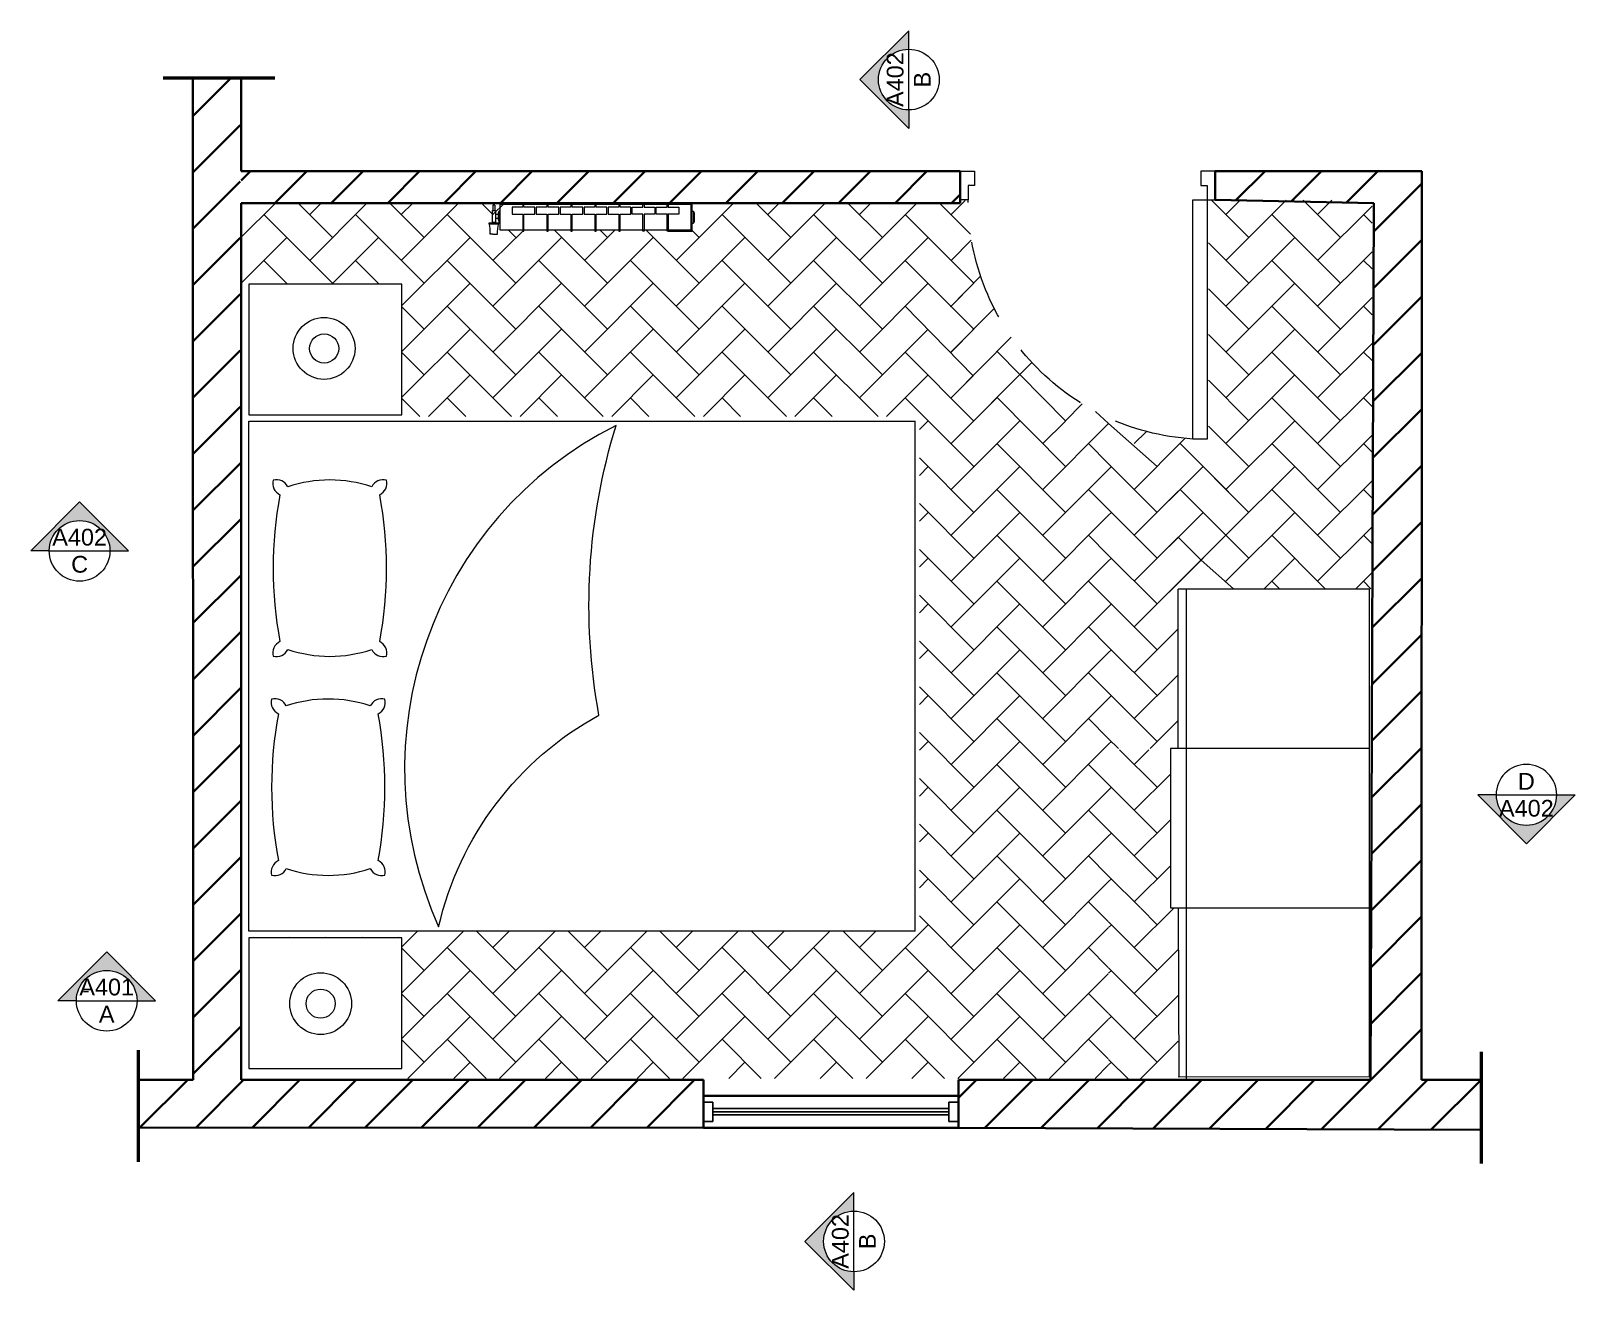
# Model space of a CAD drawing. Header units: millimetres. Extents: x 3179 to 4333, y 961 to 2155.
# Drawn here: x 3418.5 to 3902.8, y 1760.5 to 2155.4 of the extents above; entities that cross this region are included whole.
import ezdxf
from ezdxf.enums import TextEntityAlignment as Align

# ---------------------------------------------------------------- set-up
doc = ezdxf.new("R2010")
doc.units = ezdxf.units.MM
doc.linetypes.add('HIDDEN', pattern=[0.375, 0.25, -0.125])
for name, color, linetype, lineweight in [('A-FURN', 8, 'Continuous', 18), ('A-GLAZ-FULL', 4, 'Continuous', 25), ('A-PRSP-1', 7, 'Continuous', 40), ('A-SECT-MCUT', 7, 'Continuous', 35), ('A-WALL-FULL-EXTR', 3, 'Continuous', 35), ('A-WALL-FULL-INTR', 175, 'Continuous', 35), ('Pavimento', 9, 'Continuous', 5), ('QUOTE', 5, 'Continuous', 13)]:
    doc.layers.add(name, color=color, linetype=linetype, lineweight=lineweight)
doc.layers.add('A-FURN2', color=2, linetype='Continuous')
doc.styles.get("Standard").update_dxf_attribs({"font": 'Arial.ttf'})

# ---------------------------------------------------------------- blocks, each defined once
blk = doc.blocks.new('DOOR-75')
for points in [[(-0.07, 0.84), (-0.07, 0.09), (-0.025, 0.09), (-0.025, 0.84), (-0.07, 0.84)], [(-0.775, 0.09), (-0.8, 0.09), (-0.8, 0), (-0.755, 0), (-0.755, 0.045), (-0.775, 0.045), (-0.775, 0.09)], [(-0.025, 0.09), (0, 0.09), (0, 0), (-0.045, 0), (-0.045, 0.045), (-0.025, 0.045), (-0.025, 0.09)]]:
    blk.add_lwpolyline(points)
at = {"linetype": 'HIDDEN'}
blk.add_arc((-0.0225, 0.089), 0.7525, 93.6181, 179.9249, dxfattribs=at)
blk = doc.blocks.new('SYMBOL')
at = {"layer": 'A-PRSP-1', "linetype": 'Continuous', "lineweight": 20}
h = blk.add_hatch(color=256, dxfattribs=at)
h.dxf.hatch_style = 1
h.paths.add_polyline_path([(11.2063, 4.9481), (11.316, 4.9481, -1), (11.678, 4.9481), (11.7877, 4.9481), (11.497, 5.2405)])
at = {"linetype": 'Continuous', "lineweight": 20}
blk.add_line((11.316, 4.9481), (11.678, 4.9481), dxfattribs=at)
at = {"layer": 'A-PRSP-1', "linetype": 'Continuous', "lineweight": 20}
for p, q in [((11.2063, 4.9481), (11.497, 5.2405)), ((11.7877, 4.9481), (11.497, 5.2405)), ((11.316, 4.9481), (11.2063, 4.9481)), ((11.678, 4.9481), (11.7877, 4.9481))]:
    blk.add_line(p, q, dxfattribs=at)
blk.add_circle((11.497, 4.9481), 0.181, dxfattribs=at)
at = {"linetype": 'Continuous', "lineweight": 20}
for tag, p in [('TAVOLA', (11.497, 5.08)), ('SEZIONE', (11.497, 4.9181))]:
    blk.add_attdef(tag, text='', height=0.1, dxfattribs=at).set_placement(p, align=Align.TOP_CENTER)

msp = doc.modelspace()

# ---------------------------------------------------------------- hatches: boundary and pattern name
at = {"layer": 'A-SECT-MCUT'}
h = msp.add_hatch(dxfattribs=at)
h.set_pattern_fill('ANSI31', color=1, scale=100)
h.set_pattern_definition([(45, (3369.47, 1763.728), (-8.83883, 8.83883), [])])
h.paths.add_polyline_path([(3709.88, 2111.4), (3484.38, 2111.4), (3484.38, 2101.4), (3709.88, 2101.4)])
at = {"layer": 'Pavimento'}
h = msp.add_hatch(dxfattribs=at)
h.set_pattern_fill('AR-HBONE', color=256, scale=0.1)
h.paths.add_polyline_path([(3534.59, 2101.4), (3484.24, 2101.4), (3484.24, 2076.21), (3534.59, 2076.21)])

# ---------------------------------------------------------------- linework, layer by layer
at = {"color": 41, "linetype": 'Continuous'}
for p, q in [((3488.46, 1871.01), (3488.26, 1871.21)), ((3499.77, 1871.01), (3499.58, 1871.21)), ((3511.09, 1871.01), (3510.89, 1871.21)), ((3522.4, 1871.01), (3522.21, 1871.21)), ((3533.72, 1871.01), (3533.52, 1871.21)), ((3638.1, 1817.4), (3638.17, 1817.47)), ((3649.41, 1817.4), (3649.48, 1817.47)), ((3660.73, 1817.4), (3660.8, 1817.47)), ((3672.04, 1817.4), (3672.11, 1817.47)), ((3683.35, 1817.4), (3683.43, 1817.47)), ((3694.67, 1817.4), (3694.74, 1817.47)), ((3705.98, 1817.4), (3706.05, 1817.47)), ((3558.56, 1811.4), (3558.97, 1811.81))]:
    msp.add_line(p, q, dxfattribs=at)
at = {"layer": 'A-FURN'}
for p, q in [((3563.11, 2099.12), (3563.11, 2095.38)), ((3563.11, 2099.12), (3564.17, 2099.12)), ((3563.36, 2100.79), (3563.36, 2099.12)), ((3563.92, 2100.79), (3563.36, 2100.79)), ((3563.92, 2100.79), (3563.92, 2099.12)), ((3564.17, 2099.12), (3564.17, 2095.38)), ((3564.17, 2097.88), (3564.99, 2097.88)), ((3565.18, 2098.46), (3564.99, 2098.46)), ((3564.99, 2098.46), (3564.99, 2096.05)), ((3565.57, 2098.83), (3565.18, 2098.83)), ((3565.18, 2098.83), (3565.18, 2095.05)), ((3572.75, 2100.12), (3569.38, 2100.12)), ((3569.38, 2100.12), (3569.38, 2097.91)), ((3569.38, 2097.91), (3572.75, 2097.91)), ((3572.75, 2101.4), (3572.75, 2100.12)), ((3572.75, 2097.91), (3572.75, 2092.54)), ((3573.1, 2100.12), (3573.1, 2101.4)), ((3576.47, 2100.12), (3573.1, 2100.12)), ((3573.1, 2092.54), (3573.1, 2097.91)), ((3573.1, 2097.91), (3576.47, 2097.91)), ((3576.47, 2097.91), (3576.47, 2100.12)), ((3580.28, 2100.12), (3576.92, 2100.12)), ((3576.92, 2100.12), (3576.92, 2097.91)), ((3576.92, 2097.91), (3580.28, 2097.91)), ((3580.28, 2101.4), (3580.28, 2100.12)), ((3580.28, 2097.91), (3580.28, 2092.54)), ((3580.64, 2100.12), (3580.64, 2101.4)), ((3584, 2100.12), (3580.64, 2100.12)), ((3580.64, 2092.54), (3580.64, 2097.91)), ((3580.64, 2097.91), (3584, 2097.91)), ((3584, 2097.91), (3584, 2100.12)), ((3587.82, 2100.12), (3584.45, 2100.12)), ((3584.45, 2100.12), (3584.45, 2097.91)), ((3584.45, 2097.91), (3587.82, 2097.91)), ((3587.82, 2101.4), (3587.82, 2100.12)), ((3587.82, 2097.91), (3587.82, 2092.54)), ((3588.17, 2100.12), (3588.17, 2101.4)), ((3591.54, 2100.12), (3588.17, 2100.12)), ((3588.17, 2092.54), (3588.17, 2097.91)), ((3588.17, 2097.91), (3591.54, 2097.91)), ((3591.54, 2097.91), (3591.54, 2100.12)), ((3595.36, 2100.12), (3591.99, 2100.12)), ((3591.99, 2100.12), (3591.99, 2097.91)), ((3591.99, 2097.91), (3595.36, 2097.91)), ((3595.36, 2101.4), (3595.36, 2100.12)), ((3595.36, 2097.91), (3595.36, 2092.54)), ((3595.71, 2100.12), (3595.71, 2101.4)), ((3599.08, 2100.12), (3595.71, 2100.12)), ((3595.71, 2092.54), (3595.71, 2097.91)), ((3595.71, 2097.91), (3599.08, 2097.91)), ((3599.08, 2097.91), (3599.08, 2100.12)), ((3602.89, 2100.12), (3599.53, 2100.12)), ((3599.53, 2100.12), (3599.53, 2097.91)), ((3599.53, 2097.91), (3602.89, 2097.91)), ((3602.89, 2101.4), (3602.89, 2100.12)), ((3602.89, 2097.91), (3602.89, 2092.54)), ((3603.25, 2100.12), (3603.25, 2101.4)), ((3606.61, 2100.12), (3603.25, 2100.12)), ((3603.25, 2092.54), (3603.25, 2097.91)), ((3603.25, 2097.91), (3606.61, 2097.91)), ((3606.61, 2097.91), (3606.61, 2100.12)), ((3607.06, 2097.91), (3607.06, 2100.12)), ((3607.06, 2100.12), (3610.43, 2100.12)), ((3610.43, 2097.91), (3607.06, 2097.91)), ((3610.43, 2100.12), (3610.43, 2101.4)), ((3610.43, 2092.54), (3610.43, 2097.91)), ((3610.78, 2101.4), (3610.78, 2100.12)), ((3610.78, 2100.12), (3614.15, 2100.12)), ((3614.15, 2097.91), (3610.78, 2097.91)), ((3610.78, 2097.91), (3610.78, 2092.54)), ((3614.15, 2100.12), (3614.15, 2097.91)), ((3617.96, 2097.91), (3618.32, 2097.91)), ((3625.86, 2092.54), (3625.86, 2101.4)), ((3625.86, 2098.83), (3626.24, 2098.83)), ((3626.24, 2098.83), (3626.24, 2095.05)), ((3626.24, 2098.46), (3626.49, 2098.46)), ((3626.49, 2098.46), (3626.49, 2095.42)), ((3562.2, 2095.18), (3565.08, 2095.18)), ((3562.2, 2094.94), (3562.2, 2095.18)), ((3562.2, 2094.94), (3565.08, 2094.94)), ((3563.11, 2095.38), (3564.17, 2095.38)), ((3563.36, 2095.38), (3563.36, 2095.18)), ((3563.92, 2095.38), (3563.92, 2095.18)), ((3564.17, 2096.63), (3564.99, 2096.63)), ((3565.18, 2096.05), (3564.99, 2096.05)), ((3565.08, 2094.94), (3565.08, 2095.18)), ((3565.57, 2095.05), (3565.18, 2095.05)), ((3572.75, 2092.54), (3573.1, 2092.54)), ((3580.28, 2092.54), (3580.64, 2092.54)), ((3587.82, 2092.54), (3588.17, 2092.54)), ((3595.36, 2092.54), (3595.71, 2092.54)), ((3602.89, 2092.54), (3603.25, 2092.54)), ((3610.78, 2092.54), (3610.43, 2092.54)), ((3618.32, 2092.99), (3617.96, 2092.99)), ((3618.32, 2092.54), (3617.96, 2092.54)), ((3618.32, 2092.54), (3625.86, 2092.54)), ((3625.86, 2095.05), (3626.24, 2095.05)), ((3626.24, 2095.42), (3626.49, 2095.42)), ((3562.53, 2091.96), (3562.53, 2091.69)), ((3563.39, 2091.69), (3562.53, 2091.69)), ((3563.39, 2091.69), (3564.75, 2091.69)), ((3486.82, 1873.01), (3486.82, 2033.01)), ((3486.82, 2033.01), (3695.82, 2033.01)), ((3695.82, 1873.01), (3695.82, 2033.01)), ((3484.38, 2028.9), (3484.38, 1878.9)), ((3778.32, 1930.34), (3778.23, 1980.33)), ((3780.73, 1980.33), (3780.73, 1930.34)), ((3775.82, 1930.34), (3775.82, 1880.33)), ((3780.73, 1930.34), (3780.73, 1880.34)), ((3778.32, 1880.34), (3778.43, 1827.33)), ((3780.73, 1880.34), (3780.73, 1826.83)), ((3695.82, 1873.01), (3486.82, 1873.01))]:
    msp.add_line(p, q, dxfattribs=at)
at = {"layer": 'A-FURN', "transparency": 33554687}
for p, q in [((3617.96, 2100.95), (3565.57, 2100.95)), ((3565.57, 2100.95), (3565.57, 2092.99)), ((3614.6, 2097.91), (3614.6, 2100.12)), ((3614.6, 2100.12), (3617.96, 2100.12)), ((3617.96, 2097.91), (3614.6, 2097.91)), ((3617.96, 2100.12), (3617.96, 2101.4)), ((3617.96, 2092.54), (3617.96, 2097.91)), ((3618.32, 2101.4), (3618.32, 2100.12)), ((3625.5, 2100.95), (3618.32, 2100.95)), ((3618.32, 2100.12), (3621.69, 2100.12)), ((3621.69, 2097.91), (3618.32, 2097.91)), ((3618.32, 2097.91), (3618.32, 2092.54)), ((3621.69, 2100.12), (3621.69, 2097.91)), ((3625.5, 2092.99), (3625.5, 2100.95)), ((3565.57, 2092.99), (3617.96, 2092.99)), ((3618.32, 2092.99), (3625.5, 2092.99))]:
    msp.add_line(p, q, dxfattribs=at)
at = {"layer": 'A-FURN'}
for points in [[(3486.82, 2076.01), (3486.82, 2035.01), (3534.82, 2035.01), (3534.82, 2076.01)], [(3486.82, 1871.01), (3486.82, 1830.01), (3534.82, 1830.01), (3534.82, 1871.01)]]:
    msp.add_lwpolyline(points, close=True, dxfattribs=at)
msp.add_lwpolyline([(3596.63, 1940.82, -0.121223), (3602.01, 2031.66, 0.401798), (3546.35, 1874.41, -0.214426)], format="xyb", close=True, dxfattribs=at)
for points in [[(3838.23, 1827.33), (3838.23, 1980.33), (3778.23, 1980.33)], [(3838, 1930.34), (3775.82, 1930.34)], [(3775.82, 1880.33), (3838.19, 1880.34)], [(3778.23, 1827.33), (3838.19, 1827.45)]]:
    msp.add_lwpolyline(points, dxfattribs=at)
for centre, radius in [((3510.42, 2055.81), 9.7), ((3510.42, 2055.81), 4.57), ((3509.34, 1850.32), 9.7), ((3509.34, 1850.32), 4.57)]:
    msp.add_circle(centre, radius, dxfattribs=at)
for centre, start, end in [((3550.44, 2092.1), 358.0254, 13.5821), ((3576.84, 2092.1), 166.4179, 181.9746)]:
    msp.add_arc(centre, 12.1, start, end, dxfattribs=at)
at = {"layer": 'A-FURN', "ltscale": 0.2}
for centre, radius, start, end in [((3498.31, 2013.51), 4, 165.5166, 244.2099), ((3495.44, 2010.64), 4, 25.7901, 104.4834), ((3619.84, 1986.9), 125.4, 169.4235, 190.5765), ((3512.22, 1973.49), 41.07, 71.2852, 108.7148), ((3528.99, 2010.64), 4, 75.5166, 154.2099), ((3526.12, 2013.51), 4, 295.7901, 14.4834), ((3404.59, 1986.9), 125.4, 349.4235, 10.5765), ((3498.31, 1960.28), 4, 115.7901, 194.4834), ((3495.44, 1963.15), 4, 255.5166, 334.2099), ((3512.22, 2000.31), 41.07, 251.2852, 288.7148), ((3528.99, 1963.15), 4, 205.7901, 284.4834), ((3526.12, 1960.28), 4, 345.5166, 64.2099), ((3497.82, 1944.82), 4, 165.5166, 244.2099), ((3494.96, 1941.95), 4, 25.7901, 104.4834), ((3511.73, 1904.79), 41.07, 71.2852, 108.7148), ((3528.5, 1941.95), 4, 75.5166, 154.2099), ((3525.63, 1944.82), 4, 295.7901, 14.4834), ((3619.36, 1918.2), 125.4, 169.4235, 190.5765), ((3404.1, 1918.2), 125.4, 349.4235, 10.5765), ((3497.82, 1891.59), 4, 115.7901, 194.4834), ((3525.63, 1891.59), 4, 345.5166, 64.2099), ((3494.96, 1894.46), 4, 255.5166, 334.2099), ((3511.73, 1931.61), 41.07, 251.2852, 288.7148), ((3528.5, 1894.46), 4, 205.7901, 284.4834)]:
    msp.add_arc(centre, radius, start, end, dxfattribs=at)
at = {"layer": 'A-FURN2', "lineweight": 50}
for p, q in [((3459.99, 2140.7), (3494.99, 2140.7)), ((3452.15, 1835.74), (3452.15, 1800.74)), ((3873.29, 1835.19), (3873.29, 1800.19))]:
    msp.add_line(p, q, dxfattribs=at)
at = {"layer": 'A-GLAZ-FULL'}
for p, q in [((3629.38, 1819.4), (3632.38, 1819.4)), ((3632.38, 1817.4), (3706.38, 1817.4)), ((3632.38, 1816.4), (3706.38, 1816.4)), ((3706.38, 1819.4), (3709.38, 1819.4)), ((3629.38, 1813.4), (3632.38, 1813.4)), ((3632.38, 1815.4), (3706.38, 1815.4)), ((3706.38, 1813.4), (3709.38, 1813.4))]:
    msp.add_line(p, q, dxfattribs=at)
at = {"layer": 'A-GLAZ-FULL', "ltscale": 0.001}
for p, q in [((3632.38, 1813.4), (3632.38, 1819.4)), ((3706.38, 1813.4), (3706.38, 1819.4))]:
    msp.add_line(p, q, dxfattribs=at)
at = {"layer": 'A-SECT-MCUT', "color": 1, "linetype": 'Continuous'}
for p, q in [((3469.23, 2128.65), (3481.28, 2140.7)), ((3469.24, 2110.98), (3484.05, 2125.79)), ((3469.25, 2093.31), (3484.06, 2108.13)), ((3796.39, 2102.26), (3805.53, 2111.4)), ((3813.71, 2101.9), (3823.2, 2111.4)), ((3831.02, 2101.53), (3840.88, 2111.4)), ((3839.61, 2092.45), (3854.68, 2107.52)), ((3469.25, 2075.64), (3484.08, 2090.47)), ((3839.55, 2074.71), (3854.68, 2089.83)), ((3469.26, 2057.97), (3484.1, 2072.82)), ((3839.48, 2056.97), (3854.67, 2072.15)), ((3469.27, 2040.3), (3484.12, 2055.16)), ((3839.42, 2039.22), (3854.67, 2054.47)), ((3469.28, 2022.63), (3484.14, 2037.5)), ((3839.35, 2021.48), (3854.66, 2036.79)), ((3469.29, 2004.96), (3484.16, 2019.84)), ((3839.28, 2003.73), (3854.66, 2019.11)), ((3469.29, 1987.3), (3484.18, 2002.18)), ((3839.22, 1985.99), (3854.66, 2001.43)), ((3469.3, 1969.63), (3484.2, 1984.52)), ((3839.15, 1968.24), (3854.65, 1983.74)), ((3469.31, 1951.96), (3484.22, 1966.87)), ((3839.08, 1950.5), (3854.65, 1966.06)), ((3469.32, 1934.29), (3484.24, 1949.21)), ((3839.02, 1932.75), (3854.64, 1948.38)), ((3469.33, 1916.62), (3484.26, 1931.55)), ((3838.95, 1915.01), (3854.64, 1930.7)), ((3469.34, 1898.95), (3484.28, 1913.89)), ((3838.88, 1897.26), (3854.64, 1913.02)), ((3469.34, 1881.28), (3484.3, 1896.23)), ((3838.81, 1879.52), (3854.63, 1895.34)), ((3469.35, 1863.61), (3484.32, 1878.58)), ((3838.75, 1861.77), (3854.63, 1877.65)), ((3469.36, 1845.94), (3484.34, 1860.92)), ((3838.68, 1844.03), (3854.62, 1859.97)), ((3469.37, 1828.27), (3484.36, 1843.26)), ((3838.61, 1826.28), (3854.62, 1842.29)), ((3452.68, 1811.47), (3467.68, 1826.47)), ((3470.17, 1811.4), (3485.17, 1826.4)), ((3487.85, 1811.4), (3502.85, 1826.4)), ((3505.53, 1811.4), (3520.53, 1826.4)), ((3523.2, 1811.4), (3538.2, 1826.4)), ((3540.88, 1811.4), (3555.88, 1826.4)), ((3558.56, 1811.4), (3573.56, 1826.4)), ((3576.24, 1811.4), (3591.24, 1826.4)), ((3593.92, 1811.4), (3608.92, 1826.4)), ((3611.59, 1811.4), (3626.59, 1826.4)), ((3709.38, 1820.79), (3714.87, 1826.28)), ((3717.62, 1811.36), (3732.54, 1826.28)), ((3735.23, 1811.29), (3750.22, 1826.28)), ((3752.83, 1811.21), (3767.9, 1826.28)), ((3770.43, 1811.14), (3785.58, 1826.28)), ((3788.04, 1811.06), (3803.25, 1826.28)), ((3805.64, 1810.99), (3820.93, 1826.28)), ((3823.24, 1810.91), (3838.61, 1826.28)), ((3840.85, 1810.84), (3856.51, 1826.39)), ((3857.63, 1810.84), (3873.29, 1826.39)), ((3629.27, 1811.4), (3629.38, 1811.5))]:
    msp.add_line(p, q, dxfattribs=at)
at = {"layer": 'A-WALL-FULL-EXTR'}
for p, q in [((3469.37, 1826.42), (3469.22, 2140.7)), ((3484.38, 2140.7), (3484.38, 2111.4)), ((3709.88, 2111.4, -25), (3484.38, 2111.4, -25)), ((3789.88, 2111.4, -25), (3854.68, 2111.4, -25)), ((3854.61, 1826.42, 65.28), (3854.68, 2111.4, -25)), ((3839.61, 2101.35, 35), (3789.88, 2102.4, -25)), ((3484.38, 1826.4), (3484.38, 2101.4, -35)), ((3709.88, 2101.4), (3484.38, 2101.4)), ((3839.61, 2101.35, 35), (3838.61, 1826.28, 35)), ((3451.98, 1826.42), (3469.37, 1826.42)), ((3629.38, 1826.4), (3484.38, 1826.4)), ((3629.38, 1811.4), (3629.38, 1826.4)), ((3709.38, 1811.4), (3709.38, 1826.4)), ((3709.38, 1826.4), (3838.72, 1826.39)), ((3854.61, 1826.42, 65.28), (3873.29, 1826.39)), ((3709.38, 1821.4), (3629.38, 1821.4)), ((3452.15, 1811.47), (3629.38, 1811.4)), ((3709.38, 1811.4), (3629.38, 1811.4)), ((3709.38, 1811.4), (3873.27, 1810.7, 39.5))]:
    msp.add_line(p, q, dxfattribs=at)
at = {"layer": 'A-WALL-FULL-EXTR', "elevation": -25}
msp.add_lwpolyline([(3789.88, 2111.4), (3789.88, 2102.4)], dxfattribs=at)
at = {"layer": 'A-WALL-FULL-INTR', "elevation": -25}
msp.add_lwpolyline([(3709.88, 2111.4), (3709.88, 2101.4)], dxfattribs=at)
at = {"layer": 'Pavimento', "linetype": 'Continuous'}
for p, q in [((3707.05, 2097.79), (3711.48, 2102.22)), ((3800.44, 2090.6), (3788.77, 2102.28)), ((3793.26, 2097.79), (3797.75, 2102.28)), ((3793.26, 2083.42), (3812.12, 2102.28)), ((3829.18, 2090.6), (3817.51, 2102.28)), ((3822, 2097.79), (3826.49, 2102.28)), ((3541.81, 2090.6), (3534.36, 2098.06)), ((3534.63, 2097.79), (3538.24, 2101.4)), ((3534.63, 2083.42), (3552.61, 2101.4)), ((3570.55, 2076.24), (3549, 2097.79)), ((3563.37, 2097.79), (3566.97, 2101.4)), ((3620.84, 2083.42), (3638.82, 2101.4)), ((3656.76, 2076.24), (3635.21, 2097.79)), ((3656.76, 2090.6), (3645.97, 2101.4)), ((3649.58, 2097.79), (3653.18, 2101.4)), ((3649.58, 2083.42), (3667.55, 2101.4)), ((3685.5, 2076.24), (3663.94, 2097.79)), ((3685.5, 2090.6), (3674.7, 2101.4)), ((3678.31, 2097.79), (3681.92, 2101.4)), ((3678.31, 2083.42), (3696.29, 2101.4)), ((3714.23, 2076.24), (3692.68, 2097.79)), ((3713.13, 2091.68), (3703.44, 2101.4)), ((3829.18, 2076.24), (3807.63, 2097.79)), ((3822, 2083.42), (3839.06, 2100.48)), ((3839.06, 2095.09), (3836.37, 2097.79)), ((3563.37, 2083.42), (3572.75, 2092.64)), ((3570.55, 2090.6), (3568.17, 2092.99)), ((3599.29, 2076.24), (3582.53, 2092.99)), ((3592.1, 2083.42), (3601.67, 2092.99)), ((3599.29, 2090.6), (3596.9, 2092.99)), ((3628.02, 2076.24), (3611.27, 2092.99)), ((3628.02, 2090.6), (3625.86, 2092.77)), ((3534.82, 2069.24), (3556.18, 2090.6)), ((3563.37, 2069.05), (3584.92, 2090.6)), ((3592.1, 2069.05), (3613.66, 2090.6)), ((3620.84, 2069.05), (3642.39, 2090.6)), ((3649.58, 2069.05), (3671.13, 2090.6)), ((3678.31, 2069.05), (3699.87, 2090.6)), ((3707.05, 2083.42), (3713.35, 2089.72)), ((3800.44, 2076.24), (3787.76, 2088.92)), ((3793.26, 2069.05), (3814.81, 2090.6)), ((3541.81, 2076.24), (3534.36, 2083.69)), ((3570.55, 2061.87), (3549, 2083.42)), ((3599.29, 2061.87), (3577.73, 2083.42)), ((3628.02, 2061.87), (3606.47, 2083.42)), ((3656.76, 2061.87), (3635.21, 2083.42)), ((3685.5, 2061.87), (3663.94, 2083.42)), ((3714.23, 2061.87), (3692.68, 2083.42)), ((3829.18, 2061.87), (3807.63, 2083.42)), ((3822, 2069.05), (3839.06, 2086.11)), ((3839.06, 2080.73), (3836.37, 2083.42)), ((3706.89, 2068.89), (3716.38, 2078.57)), ((3534.82, 2054.88), (3556.18, 2076.24)), ((3563.37, 2054.68), (3584.92, 2076.24)), ((3592.1, 2054.68), (3613.66, 2076.24)), ((3620.84, 2054.68), (3642.39, 2076.24)), ((3649.58, 2054.68), (3671.13, 2076.24)), ((3678.31, 2054.68), (3699.87, 2076.24)), ((3707.05, 2069.05), (3714.23, 2076.24)), ((3800.44, 2061.87), (3787.76, 2074.55)), ((3793.26, 2054.68), (3814.81, 2076.24)), ((3541.81, 2061.87), (3534.82, 2068.86)), ((3570.55, 2047.5), (3549, 2069.05)), ((3599.29, 2047.5), (3577.73, 2069.05)), ((3628.02, 2047.5), (3606.47, 2069.05)), ((3656.76, 2047.5), (3635.21, 2069.05)), ((3685.5, 2047.5), (3663.94, 2069.05)), ((3714, 2047.26), (3692.68, 2069.05)), ((3706.89, 2054.53), (3720.52, 2068.33)), ((3829.18, 2047.5), (3807.63, 2069.05)), ((3822, 2054.68), (3839.06, 2071.74)), ((3839.06, 2066.36), (3836.37, 2069.05)), ((3534.82, 2040.51), (3556.18, 2061.87)), ((3563.37, 2040.31), (3584.92, 2061.87)), ((3592.1, 2040.31), (3613.66, 2061.87)), ((3620.84, 2040.31), (3642.39, 2061.87)), ((3649.58, 2040.31), (3671.13, 2061.87)), ((3678.31, 2040.31), (3699.87, 2061.87)), ((3707.05, 2054.68), (3714.23, 2061.87)), ((3707.05, 2040.31), (3725.88, 2059.37)), ((3800.44, 2047.5), (3787.76, 2060.19)), ((3793.26, 2040.31), (3814.81, 2061.87)), ((3541.81, 2047.5), (3534.82, 2054.49)), ((3569.21, 2034.47), (3549, 2054.68)), ((3597.94, 2034.47), (3577.73, 2054.68)), ((3626.68, 2034.47), (3606.47, 2054.68)), ((3655.42, 2034.47), (3635.21, 2054.68)), ((3684.15, 2034.47), (3663.94, 2054.68)), ((3714.15, 2033.05), (3692.68, 2054.68)), ((3742.97, 2033.13), (3721.54, 2054.81)), ((3829.18, 2033.13), (3807.63, 2054.68)), ((3822, 2040.31), (3839.06, 2057.38)), ((3839.06, 2051.99), (3836.37, 2054.68)), ((3707.05, 2025.95), (3732.42, 2051.37)), ((3543.16, 2034.47), (3556.18, 2047.5)), ((3571.89, 2034.47), (3584.92, 2047.5)), ((3600.63, 2034.47), (3613.66, 2047.5)), ((3629.37, 2034.47), (3642.39, 2047.5)), ((3658.1, 2034.47), (3671.13, 2047.5)), ((3686.84, 2034.47), (3699.87, 2047.5)), ((3707.05, 2040.31), (3714, 2047.26)), ((3800.44, 2033.13), (3787.76, 2045.82)), ((3793.26, 2025.95), (3814.81, 2047.5)), ((3540.47, 2034.47), (3534.82, 2040.12)), ((3554.84, 2034.47), (3549, 2040.31)), ((3583.57, 2034.47), (3577.73, 2040.31)), ((3612.31, 2034.47), (3606.47, 2040.31)), ((3641.05, 2034.47), (3635.21, 2040.31)), ((3669.78, 2034.47), (3663.94, 2040.31)), ((3699.95, 2033.05), (3692.68, 2040.31)), ((3707.05, 2025.95), (3721.54, 2040.44)), ((3742.97, 2018.76), (3721.54, 2040.44)), ((3829.18, 2018.76), (3807.63, 2040.31)), ((3822, 2025.95), (3839.06, 2043.01)), ((3839.06, 2037.62), (3836.37, 2040.31)), ((3697.11, 2030.37), (3699.78, 2033.05)), ((3714.23, 2018.76), (3699.95, 2033.05)), ((3707.05, 2011.58), (3728.52, 2033.05)), ((3735.79, 2025.95), (3742.89, 2033.05)), ((3735.79, 2011.58), (3756.47, 2032.26)), ((3771.71, 2018.76), (3756.47, 2032.26)), ((3764.52, 2025.95), (3768.25, 2029.68)), ((3800.44, 2018.76), (3787.76, 2031.45)), ((3793.26, 2011.58), (3814.81, 2033.13)), ((3742.97, 2004.39), (3721.42, 2025.95)), ((3756.47, 2019.63), (3750.15, 2025.95)), ((3764.52, 2011.58), (3780.39, 2027.6, -25)), ((3764.52, 2011.58), (3780.39, 2027.6, -25)), ((3800.44, 2004.39), (3778.89, 2025.95)), ((3829.18, 2004.39), (3807.63, 2025.95)), ((3822, 2011.58), (3839.06, 2028.64)), ((3839.06, 2023.25), (3836.37, 2025.95)), ((3714.23, 2004.39), (3697.11, 2021.52)), ((3771.71, 2004.39), (3756.47, 2019.63)), ((3697.11, 2016.01), (3699.87, 2018.76)), ((3707.05, 1997.21), (3728.6, 2018.76)), ((3735.79, 1997.21), (3756.47, 2017.89)), ((3756.47, 2017.89), (3757.34, 2018.76)), ((3764.52, 1997.21), (3786.08, 2018.76)), ((3800.44, 2004.39), (3787.76, 2017.08)), ((3793.26, 1997.21), (3814.81, 2018.76)), ((3742.97, 1990.02), (3721.42, 2011.58)), ((3756.47, 2005.26), (3750.15, 2011.58)), ((3764.52, 1997.21), (3778.32, 2011.01)), ((3800.44, 1990.02), (3778.89, 2011.58)), ((3829.18, 1990.02), (3807.63, 2011.58)), ((3822, 1997.21), (3839.06, 2014.27)), ((3839.06, 2008.88), (3836.37, 2011.58)), ((3714.23, 1990.02), (3697.11, 2007.15)), ((3771.71, 1990.02), (3756.47, 2005.26)), ((3697.11, 2001.64), (3699.87, 2004.39)), ((3707.05, 1982.84), (3728.6, 2004.39)), ((3735.79, 1982.84), (3756.47, 2003.52)), ((3756.47, 2003.52), (3757.34, 2004.39)), ((3764.52, 1982.84), (3786.08, 2004.39)), ((3793.26, 1982.84), (3814.81, 2004.39)), ((3742.97, 1975.66), (3721.42, 1997.21)), ((3756.47, 1990.89), (3750.15, 1997.21)), ((3764.52, 1982.84), (3778.32, 1996.64)), ((3778.32, 1982.27), (3793.26, 1997.21)), ((3785.51, 1989.45), (3778.32, 1996.64)), ((3824.38, 1980.46), (3807.63, 1997.21)), ((3822, 1982.84), (3839.06, 1999.9)), ((3839.06, 1994.52), (3836.37, 1997.21)), ((3714.23, 1975.66), (3697.11, 1992.78)), ((3771.71, 1975.66), (3756.47, 1990.89)), ((3697.11, 1987.27), (3699.87, 1990.02)), ((3707.05, 1968.47), (3728.6, 1990.02)), ((3735.79, 1968.47), (3756.47, 1989.16)), ((3756.47, 1989.16), (3757.34, 1990.02)), ((3764.52, 1968.47), (3786.08, 1990.02)), ((3795.64, 1980.46), (3785.51, 1989.45)), ((3805.25, 1980.46), (3814.81, 1990.02)), ((3742.97, 1961.29), (3721.42, 1982.84)), ((3756.47, 1976.53), (3750.15, 1982.84)), ((3764.52, 1968.47), (3778.32, 1982.27)), ((3810.01, 1980.46), (3807.63, 1982.84)), ((3833.99, 1980.46), (3839.06, 1985.53)), ((3838.74, 1980.46), (3836.37, 1982.84)), ((3714.23, 1961.29), (3697.11, 1978.41)), ((3771.71, 1961.29), (3756.47, 1976.53)), ((3697.11, 1972.9), (3699.87, 1975.66)), ((3707.05, 1954.1), (3728.6, 1975.66)), ((3735.79, 1954.1), (3756.47, 1974.79)), ((3756.47, 1974.79), (3757.34, 1975.66)), ((3742.97, 1946.92), (3721.42, 1968.47)), ((3756.47, 1962.16), (3750.15, 1968.47)), ((3764.52, 1954.1), (3778.25, 1967.83)), ((3714.23, 1946.92), (3697.11, 1964.04)), ((3771.71, 1946.92), (3756.47, 1962.16)), ((3697.11, 1958.53), (3699.87, 1961.29)), ((3707.05, 1939.74), (3728.6, 1961.29)), ((3735.79, 1939.74), (3756.47, 1960.42)), ((3756.47, 1960.42), (3757.34, 1961.29)), ((3742.97, 1932.55), (3721.42, 1954.1)), ((3756.47, 1947.79), (3750.15, 1954.1)), ((3764.52, 1939.74), (3778.28, 1953.49)), ((3714.23, 1932.55), (3697.11, 1949.68)), ((3697.11, 1944.16), (3699.87, 1946.92)), ((3707.05, 1925.37), (3728.6, 1946.92)), ((3771.71, 1932.55), (3756.47, 1947.79)), ((3756.47, 1946.05), (3757.34, 1946.92)), ((3735.79, 1925.37), (3756.47, 1946.05)), ((3742.97, 1918.18), (3721.42, 1939.74)), ((3756.47, 1933.42), (3750.15, 1939.74)), ((3769.49, 1930.34), (3778.31, 1939.15)), ((3714.23, 1918.18), (3697.11, 1935.31)), ((3697.11, 1929.79), (3699.87, 1932.55)), ((3707.05, 1911), (3728.6, 1932.55)), ((3759.55, 1930.34), (3756.47, 1933.42)), ((3756.47, 1931.68), (3757.34, 1932.55)), ((3735.79, 1911), (3756.47, 1931.68)), ((3771.71, 1918.18), (3759.92, 1929.97)), ((3764.52, 1925.37), (3769.12, 1929.97)), ((3742.97, 1903.81), (3721.42, 1925.37)), ((3756.47, 1919.05), (3750.15, 1925.37)), ((3714.23, 1903.81), (3697.11, 1920.94)), ((3697.11, 1915.43), (3699.87, 1918.18)), ((3707.05, 1896.63), (3728.6, 1918.18)), ((3771.71, 1903.81), (3756.47, 1919.05)), ((3756.47, 1917.31), (3757.34, 1918.18)), ((3764.52, 1911), (3775.82, 1922.3)), ((3735.79, 1896.63), (3756.47, 1917.31)), ((3742.97, 1889.45), (3721.42, 1911)), ((3756.47, 1904.68), (3750.15, 1911)), ((3714.23, 1889.45), (3697.11, 1906.57)), ((3697.11, 1901.06), (3699.87, 1903.81)), ((3707.05, 1882.26), (3728.6, 1903.81)), ((3771.71, 1889.45), (3756.47, 1904.68)), ((3756.47, 1902.94), (3757.34, 1903.81)), ((3764.52, 1896.63), (3775.82, 1907.93)), ((3735.79, 1882.26), (3756.47, 1902.94)), ((3742.97, 1875.08), (3721.42, 1896.63)), ((3756.47, 1890.32), (3750.15, 1896.63)), ((3714.23, 1875.08), (3697.11, 1892.2)), ((3697.11, 1886.69), (3699.87, 1889.45)), ((3707.05, 1867.89), (3728.6, 1889.45)), ((3766.45, 1880.33), (3756.47, 1890.32)), ((3756.47, 1888.58), (3757.34, 1889.45)), ((3764.52, 1882.26), (3775.82, 1893.56)), ((3735.79, 1867.89), (3756.47, 1888.58)), ((3742.97, 1860.71), (3721.42, 1882.26)), ((3756.35, 1876.06), (3750.15, 1882.26)), ((3764.52, 1867.89), (3776.91, 1880.28)), ((3771.71, 1875.08), (3766.51, 1880.28)), ((3714.23, 1860.71), (3697.11, 1877.83)), ((3697.11, 1872.32), (3699.87, 1875.08)), ((3707.05, 1853.52), (3728.6, 1875.08)), ((3771.71, 1860.71), (3756.47, 1875.95)), ((3756.47, 1874.21), (3757.34, 1875.08)), ((3534.82, 1868.09), (3539.75, 1873.01)), ((3534.82, 1853.72), (3554.12, 1873.01)), ((3570.55, 1860.71), (3558.25, 1873.01)), ((3563.37, 1867.89), (3568.48, 1873.01)), ((3563.37, 1853.52), (3582.85, 1873.01)), ((3599.29, 1860.71), (3586.98, 1873.01)), ((3592.1, 1867.89), (3597.22, 1873.01)), ((3592.1, 1853.52), (3611.59, 1873.01)), ((3628.02, 1860.71), (3615.72, 1873.01)), ((3620.84, 1867.89), (3625.96, 1873.01)), ((3620.84, 1853.52), (3640.33, 1873.01)), ((3656.76, 1860.71), (3644.46, 1873.01)), ((3649.58, 1867.89), (3654.69, 1873.01)), ((3649.58, 1853.52), (3669.06, 1873.01)), ((3685.5, 1860.71), (3673.19, 1873.01)), ((3678.31, 1867.89), (3683.43, 1873.01)), ((3678.31, 1853.52), (3697.11, 1872.32)), ((3735.79, 1853.52), (3756.35, 1874.09)), ((3541.81, 1860.71), (3534.82, 1867.7)), ((3570.55, 1846.34), (3549, 1867.89)), ((3599.29, 1846.34), (3577.73, 1867.89)), ((3628.02, 1846.34), (3606.47, 1867.89)), ((3656.76, 1846.34), (3635.21, 1867.89)), ((3685.5, 1846.34), (3663.94, 1867.89)), ((3697.11, 1863.47), (3692.68, 1867.89)), ((3742.97, 1846.34), (3721.42, 1867.89)), ((3756.35, 1861.7), (3750.15, 1867.89)), ((3764.52, 1853.52), (3778.25, 1867.25)), ((3534.82, 1839.35), (3556.18, 1860.71)), ((3563.37, 1839.16), (3584.92, 1860.71)), ((3592.1, 1839.16), (3613.66, 1860.71)), ((3620.84, 1839.16), (3642.39, 1860.71)), ((3649.58, 1839.16), (3671.13, 1860.71)), ((3714.23, 1846.34), (3697.11, 1863.47)), ((3697.11, 1857.95), (3699.87, 1860.71)), ((3707.05, 1839.16), (3728.6, 1860.71)), ((3735.79, 1839.16), (3756.35, 1859.72)), ((3771.71, 1846.34), (3756.47, 1861.58)), ((3756.47, 1859.84), (3757.34, 1860.71)), ((3678.31, 1839.16), (3697.11, 1857.95)), ((3541.81, 1846.34), (3534.82, 1853.33)), ((3570.55, 1831.97), (3549, 1853.52)), ((3599.29, 1831.97), (3577.73, 1853.52)), ((3628.02, 1831.97), (3606.47, 1853.52)), ((3656.76, 1831.97), (3635.21, 1853.52)), ((3685.5, 1831.97), (3663.94, 1853.52)), ((3697.11, 1849.1), (3692.68, 1853.52)), ((3742.97, 1831.97), (3721.42, 1853.52)), ((3756.35, 1847.33), (3750.15, 1853.52)), ((3764.52, 1839.16), (3778.25, 1852.88)), ((3536.73, 1826.89), (3556.18, 1846.34)), ((3565.47, 1826.89), (3584.92, 1846.34)), ((3594.2, 1826.89), (3613.66, 1846.34)), ((3622.94, 1826.89), (3642.39, 1846.34)), ((3651.68, 1826.89), (3671.13, 1846.34)), ((3714.23, 1831.97), (3697.11, 1849.1)), ((3697.11, 1843.58), (3699.87, 1846.34)), ((3709.15, 1826.89), (3728.6, 1846.34)), ((3737.89, 1826.89), (3756.35, 1845.35)), ((3771.71, 1831.97), (3756.47, 1847.21)), ((3756.47, 1845.47), (3757.34, 1846.34)), ((3680.41, 1826.89), (3697.11, 1843.58)), ((3541.81, 1831.97), (3534.82, 1838.96)), ((3561.27, 1826.89), (3549, 1839.16)), ((3590, 1826.89), (3577.73, 1839.16)), ((3618.74, 1826.89), (3606.47, 1839.16)), ((3647.48, 1826.89), (3635.21, 1839.16)), ((3676.21, 1826.89), (3663.94, 1839.16)), ((3697.11, 1834.73), (3692.68, 1839.16)), ((3733.69, 1826.89), (3721.42, 1839.16)), ((3756.35, 1832.96), (3750.15, 1839.16)), ((3766.19, 1826.45), (3778.25, 1838.52)), ((3551.1, 1826.89), (3556.18, 1831.97)), ((3579.83, 1826.89), (3584.92, 1831.97)), ((3608.57, 1826.89), (3613.66, 1831.97)), ((3637.31, 1826.89), (3642.39, 1831.97)), ((3666.04, 1826.89), (3671.13, 1831.97)), ((3704.95, 1826.89), (3697.11, 1834.73)), ((3697.11, 1829.22), (3699.87, 1831.97)), ((3723.52, 1826.89), (3728.6, 1831.97)), ((3752.26, 1826.89), (3756.35, 1830.99)), ((3762.86, 1826.45), (3756.47, 1832.84)), ((3756.47, 1831.1), (3757.34, 1831.97)), ((3694.78, 1826.89), (3697.11, 1829.22))]:
    msp.add_line(p, q, dxfattribs=at)
at = {"layer": 'Pavimento'}
for p, q in [((3563.11, 2098.04), (3559.76, 2101.4)), ((3748.18, 2038.39), (3742.97, 2033.13)), ((3756.47, 2032.26), (3752.34, 2036.03))]:
    msp.add_line(p, q, dxfattribs=at)
at = {"layer": 'QUOTE'}
msp.add_line((3436.49, 1854.02), (3434.99, 1854.02), dxfattribs=at)

# ---------------------------------------------------------------- block references
at = {"xscale": 52.56663629131936, "yscale": 52.56663629131936, "zscale": 52.56663629131936, "rotation": 90}
for p in [(3953.91, 1535.76), (3936.71, 1171.4)]:
    msp.add_blockref('SYMBOL', p, dxfattribs=at).add_auto_attribs({'SEZIONE': 'B', 'TAVOLA': 'A402'})
at = {"xscale": 52.56663629131936, "yscale": 52.56663629131936, "zscale": 52.56663629131936}
for p, values in [((2829.39, 1732.22), {'SEZIONE': 'C', 'TAVOLA': 'A402'}), ((2837.88, 1591.13), {'SEZIONE': 'A', 'TAVOLA': 'A401'})]:
    msp.add_blockref('SYMBOL', p, dxfattribs=at).add_auto_attribs(values)
ref = msp.add_blockref('SYMBOL', (3283.12, 2175.92), dxfattribs=dict(xscale=-52.56663629131936, yscale=52.56663629131936, zscale=52.56663629131936, rotation=180))
ref.add_attrib('SEZIONE', 'D', dxfattribs={"linetype": 'Continuous', "lineweight": 20, "height": 5.26}).set_placement((3887.47, 1922.67), align=Align.TOP_CENTER)
ref.add_attrib('TAVOLA', 'A402', dxfattribs={"linetype": 'Continuous', "lineweight": 20, "height": 5.257}).set_placement((3887.47, 1914.23), align=Align.TOP_CENTER)
at = {"layer": 'A-FURN', "xscale": -100, "yscale": 100, "zscale": 100, "rotation": 180}
msp.add_blockref('DOOR-75', (3789.88, 2111.4, -25), dxfattribs=at)

doc.saveas('drawing.dxf')
